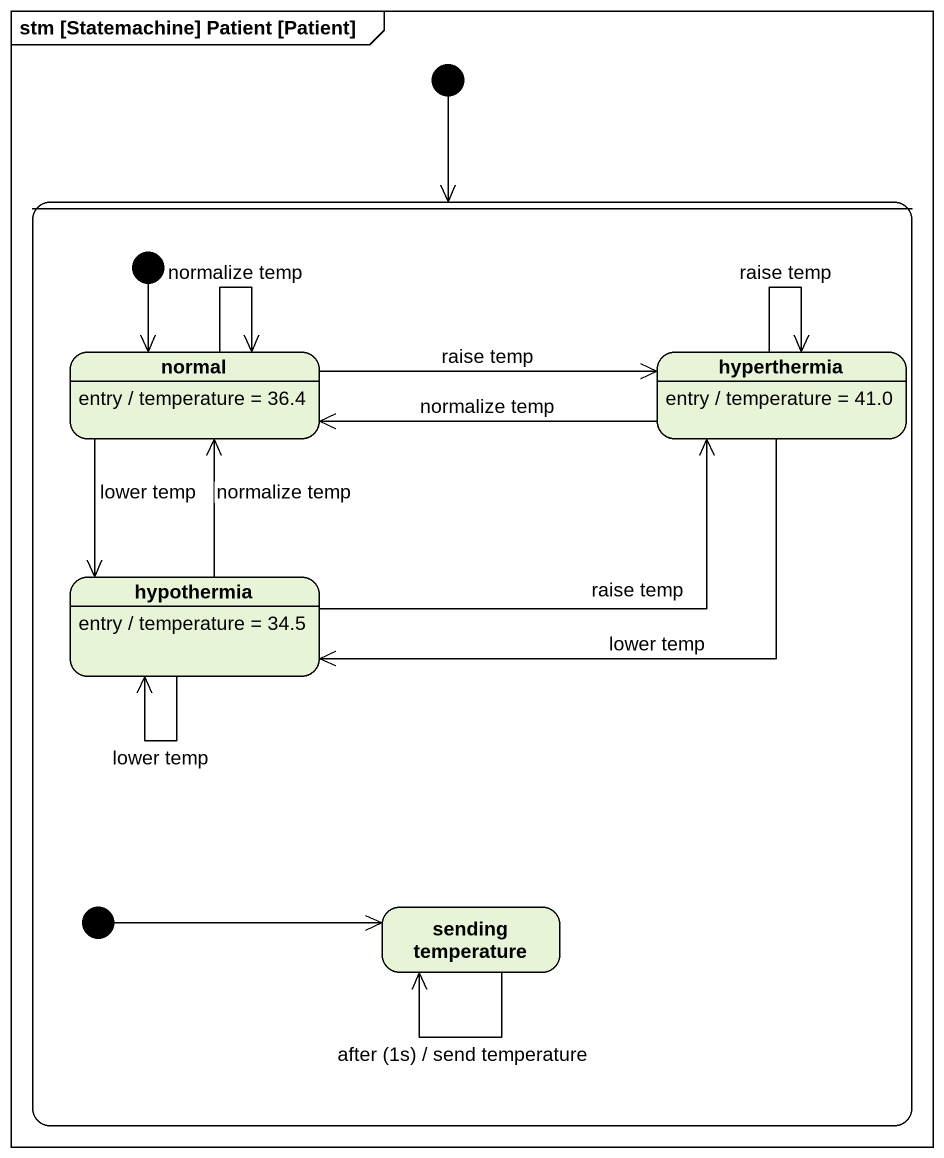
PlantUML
@startuml
mainframe stm [Statemachine] Patient [Patient]
hide empty description
state " " as state1 {
  state initial2 <<start>>
  state normal
  normal : entry / temperature = 36.4
  state hyperthermia
  hyperthermia : entry / temperature = 41.0
  state hypothermia
  hypothermia : entry / temperature = 34.5
  state initial3 <<start>>
  state "sending temperature" as sending_temperature
}
[*] --> state1
initial2 --> normal
normal --> normal : normalize temp
normal -right-> hyperthermia : raise temp
normal --> hypothermia : lower temp
hyperthermia -left-> normal : normalize temp
hyperthermia --> hyperthermia : raise temp
hyperthermia -left-> hypothermia : lower temp
hypothermia -up-> normal : normalize temp
hypothermia -right-> hyperthermia : raise temp
hypothermia --> hypothermia : lower temp
initial3 -right-> sending_temperature
sending_temperature --> sending_temperature : after (1s) / send temperature
@enduml
